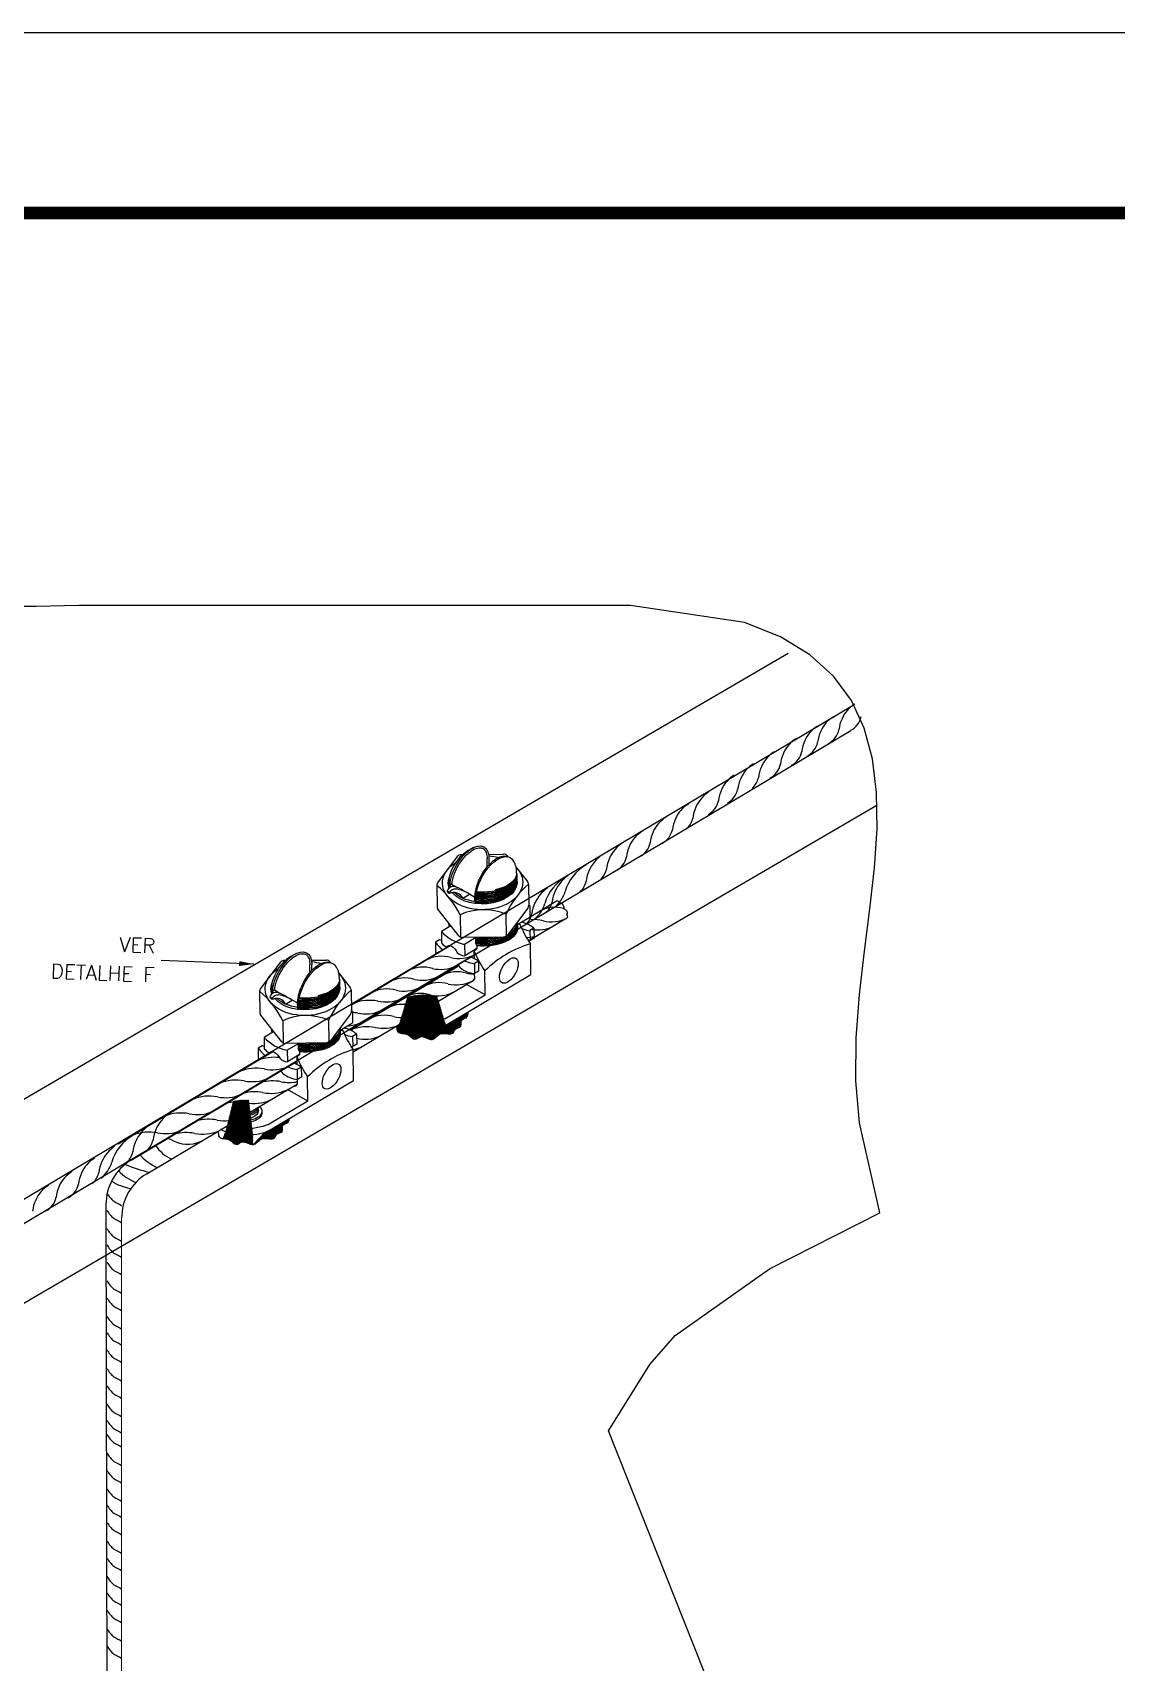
# Paper-space layout 'Layout4' of a CAD drawing. Header units: millimetres. Extents: x 16 to 267, y 19 to 196.
# Drawn here: x 55.21 to 80.32, y 157.96 to 195.73 of the extents above; entities that cross this region are included whole.
import ezdxf
from ezdxf.enums import TextEntityAlignment as Align

# ---------------------------------------------------------------- set-up
doc = ezdxf.new("R2010")
doc.units = ezdxf.units.MM
doc.layers.get('0').update_dxf_attribs({"lineweight": 25})
for name, color, linetype in [('C01', 1, 'Continuous'), ('C02', 42, 'Continuous'), ('C025', 42, 'Continuous'), ('C03', 7, 'Continuous')]:
    doc.layers.add(name, color=color, linetype=linetype)
doc.styles.add('80CL', font='romans.shx', dxfattribs={"height": 2})
pattern_1 = [(129.8500213, (-1137.519344, 729.781808), (0.00830904928, 0.0069351375), [])]
pattern_2 = [(129.8500213, (-1133.574027, 727.04175), (0.00830904928, 0.0069351375), [])]

psp = doc.layouts.new('Layout4')

# ---------------------------------------------------------------- hatches: boundary and pattern name
at = {"layer": 'C01'}
h = psp.add_hatch(dxfattribs=at)
h.set_pattern_fill('ANSI31', color=256, scale=0.086584, angle=174.85, style=0)
h.set_pattern_definition(pattern_1)
edge = h.paths.add_edge_path()
edge.add_line((63.667, 172.721), (63.647, 172.709))
edge.add_line((63.647, 172.709), (63.647, 172.708))
edge.add_spline(control_points=[(63.647, 172.708), (63.646, 172.654), (63.646, 172.557), (63.72, 172.541), (63.759, 172.536)], knot_values=[0, 0, 0, 0, 0.800748, 1.441693, 1.441693, 1.441693, 1.441693], degree=3, periodic=0)
edge.add_line((63.759, 172.536), (63.824, 172.693))
edge.add_ellipse((64.269, 173.027), major_axis=(0.784, 0.01), ratio=0.509483, start_angle=124.9405, end_angle=136.2339)
edge.add_line((63.707, 172.743), (63.705, 172.744))
edge.add_line((63.705, 172.744), (63.667, 172.721))
h = psp.add_hatch(dxfattribs=at)
h.set_pattern_fill('ANSI31', color=256, scale=0.086584, angle=174.85, style=0)
h.set_pattern_definition(pattern_1)
edge = h.paths.add_edge_path()
edge.add_line((63.824, 172.694), (63.757, 172.536))
edge.add_spline(control_points=[(63.757, 172.536), (63.804, 172.53), (63.897, 172.526), (63.963, 172.463), (63.989, 172.441)], knot_values=[1.43073, 1.43073, 1.43073, 1.43073, 2.219528, 2.756984, 2.756984, 2.756984, 2.756984], degree=3, periodic=0)
edge.add_line((63.989, 172.441), (64.023, 172.645))
edge.add_ellipse((64.269, 173.027), major_axis=(0.784, 0.01), ratio=0.509483, start_angle=108.7095, end_angle=125.0088)
h = psp.add_hatch(dxfattribs=at)
h.set_pattern_fill('ANSI31', color=256, scale=0.086584, angle=174.85, style=0)
h.set_pattern_definition(pattern_1)
edge = h.paths.add_edge_path()
edge.add_line((64.023, 172.645), (63.989, 172.441))
edge.add_spline(control_points=[(63.989, 172.441), (64.018, 172.416), (64.078, 172.371), (64.229, 172.522), (64.373, 172.393), (64.45, 172.392)], knot_values=[2.756984, 2.756984, 2.756984, 2.756984, 3.368252, 4.120728, 5.634216, 5.634216, 5.634216, 5.634216], degree=3, periodic=0)
edge.add_line((64.45, 172.392), (64.445, 172.639))
edge.add_ellipse((64.269, 173.027), major_axis=(0.784, 0.01), ratio=0.509483, start_angle=77.4656, end_angle=108.7095)
h = psp.add_hatch(dxfattribs=at)
h.set_pattern_fill('ANSI31', color=256, scale=0.086584, angle=174.85, style=0)
h.set_pattern_definition(pattern_1)
edge = h.paths.add_edge_path()
edge.add_ellipse((64.269, 173.027), major_axis=(0.784, 0.01), ratio=0.509483, start_angle=49.9297, end_angle=77.4656)
edge.add_line((64.445, 172.639), (64.45, 172.392))
edge.add_spline(control_points=[(64.45, 172.392), (64.456, 172.392), (64.529, 172.399), (64.646, 172.618), (64.944, 172.465), (64.995, 172.666), (65.173, 172.666), (65.102, 172.864), (65.284, 172.883), (65.296, 172.983), (65.303, 173.039)], knot_values=[5.634216, 5.634216, 5.634216, 5.634216, 5.752118, 7.09934, 8.818976, 9.33721, 10.144992, 10.964097, 11.648698, 12.516217, 12.516217, 12.516217, 12.516217], degree=3, periodic=0)
edge.add_line((65.303, 173.039), (64.778, 172.727))
h = psp.add_hatch(dxfattribs=at)
h.set_pattern_fill('ANSI31', color=256, scale=0.086584, angle=174.85, style=0)
h.set_pattern_definition(pattern_2)
edge = h.paths.add_edge_path()
edge.add_line((59.684, 170.257), (59.617, 170.099))
edge.add_spline(control_points=[(59.617, 170.099), (59.664, 170.093), (59.757, 170.089), (59.824, 170.027), (59.849, 170.005)], knot_values=[1.43073, 1.43073, 1.43073, 1.43073, 2.219528, 2.756984, 2.756984, 2.756984, 2.756984], degree=3, periodic=0)
edge.add_line((59.849, 170.005), (59.883, 170.208))
edge.add_ellipse((60.13, 170.59), major_axis=(0.784, 0.01), ratio=0.509483, start_angle=108.7095, end_angle=125.0088)
h = psp.add_hatch(dxfattribs=at)
h.set_pattern_fill('ANSI31', color=256, scale=0.086584, angle=174.85, style=0)
h.set_pattern_definition(pattern_2)
edge = h.paths.add_edge_path()
edge.add_line((59.883, 170.208), (59.849, 170.005))
edge.add_spline(control_points=[(59.849, 170.005), (59.878, 169.98), (59.938, 169.934), (60.089, 170.086), (60.233, 169.956), (60.31, 169.956)], knot_values=[2.756984, 2.756984, 2.756984, 2.756984, 3.368252, 4.120728, 5.634216, 5.634216, 5.634216, 5.634216], degree=3, periodic=0)
edge.add_line((60.31, 169.956), (60.305, 170.202))
edge.add_ellipse((60.13, 170.59), major_axis=(0.784, 0.01), ratio=0.509483, start_angle=77.4656, end_angle=108.7095)

# ---------------------------------------------------------------- linework, layer by layer
for p, q in [((16.019, 195.728), (266.956, 195.728)), ((64.839, 174.543), (64.839, 174.543)), ((64.839, 174.543), (64.839, 174.543)), ((60.731, 172.089), (60.731, 172.089)), ((60.731, 172.089), (60.731, 172.089))]:
    psp.add_line(p, q)
at = {"const_width": 0.299}
psp.add_lwpolyline([(30.955, 23.656), (30.955, 191.546), (262.774, 191.546), (262.774, 23.656)], close=True, dxfattribs=at)
at = {"layer": 'C01'}
for p, q in [((63.647, 172.708), (63.647, 172.709)), ((60.56, 170.098), (60.811, 170.356)), ((60.576, 170.099), (60.846, 170.377)), ((60.591, 170.099), (60.882, 170.399)), ((60.606, 170.099), (60.918, 170.42)), ((60.62, 170.098), (60.953, 170.441)), ((60.634, 170.097), (60.989, 170.462)), ((60.648, 170.096), (61.025, 170.483)), ((60.662, 170.094), (61.06, 170.505)), ((60.676, 170.093), (61.096, 170.526)), ((60.689, 170.092), (61.132, 170.547)), ((60.703, 170.09), (61.004, 170.4)), ((60.718, 170.09), (60.997, 170.377)), ((60.733, 170.09), (60.996, 170.361)), ((60.749, 170.09), (60.996, 170.345)), ((61.026, 170.423), (61.157, 170.558)), ((61.055, 170.437), (61.153, 170.538)), ((61.079, 170.447), (61.147, 170.516)), ((61.11, 170.463), (61.13, 170.483)), ((60.317, 169.956), (60.596, 170.244)), ((60.335, 169.96), (60.619, 170.252)), ((60.361, 169.971), (60.643, 170.261)), ((60.442, 170.039), (60.669, 170.272)), ((60.496, 170.079), (60.704, 170.293)), ((60.522, 170.09), (60.739, 170.314)), ((60.542, 170.095), (60.775, 170.335)), ((60.766, 170.093), (60.847, 170.176)), ((60.789, 170.1), (60.829, 170.142)), ((60.878, 170.208), (60.996, 170.33)), ((60.906, 170.221), (60.996, 170.314)), ((60.929, 170.23), (60.996, 170.298)), ((60.953, 170.239), (60.993, 170.28))]:
    psp.add_line(p, q, dxfattribs=at)
for points in [[(56.274, 182.448), (55.289, 182.431), (53.735, 182.43)], [(71.417, 156.107), (68.552, 163.325), (69.506, 164.859), (70.098, 165.534), (72.281, 167.077), (74.84, 168.373), (74.368, 170.466), (74.282, 171.436), (74.29, 172.432), (74.366, 173.438), (74.48, 174.441), (74.605, 175.424), (74.711, 176.375), (74.772, 177.278), (74.762, 178.12), (74.667, 178.898), (74.475, 179.609), (74.177, 180.249), (73.762, 180.817), (73.218, 181.31), (72.534, 181.725), (71.7, 182.059), (69.056, 182.448), (56.274, 182.448)]]:
    psp.add_lwpolyline(points, dxfattribs=at)
for centre, radius, start, end in [((74.612, 179.555), 0.706, 120.0095, 157.279), ((74.118, 179.263), 0.706, 120.0095, 157.279), ((74.634, 179.502), 0.748, 154.2039, 174.6387), ((73.932, 179.983), 0.485, 298.8635, 347.3606), ((73.752, 179.048), 0.706, 120.3899, 157.279), ((74.14, 179.211), 0.748, 154.2039, 174.6387), ((73.416, 179.678), 0.485, 298.8635, 347.3606), ((72.84, 178.382), 0.818, 123.5892, 155.9961), ((73.256, 178.757), 0.706, 120.0095, 157.279), ((72.557, 179.172), 0.485, 298.8635, 347.3606), ((73.774, 178.996), 0.748, 154.2039, 174.6387), ((72.922, 179.386), 0.485, 298.8635, 347.3606), ((72.265, 178.171), 0.706, 120.0095, 157.279), ((72.766, 178.39), 0.748, 154.2039, 174.6387), ((72.061, 178.88), 0.485, 298.8635, 347.3606), ((73.278, 178.704), 0.748, 154.2039, 174.6387), ((71.821, 177.91), 0.706, 120.3899, 157.279), ((72.287, 178.119), 0.748, 154.2039, 174.6387), ((71.548, 178.566), 0.485, 312.368, 347.3606), ((71.32, 177.444), 0.818, 123.5892, 155.9961), ((70.626, 178.033), 0.485, 298.8635, 347.3606), ((71.843, 177.857), 0.748, 154.2039, 174.6387), ((71.069, 178.295), 0.485, 298.8635, 347.3606), ((70.237, 176.933), 0.706, 120.0095, 157.279), ((70.753, 177.237), 0.706, 120.0095, 157.279), ((70.029, 177.628), 0.485, 312.368, 347.3606), ((71.246, 177.452), 0.748, 154.2039, 174.6387), ((69.69, 176.609), 0.707, 120.0095, 157.279), ((70.259, 176.88), 0.748, 154.2039, 174.6387), ((69.557, 177.36), 0.485, 298.8635, 347.3606), ((70.775, 177.185), 0.748, 154.2039, 174.6387), ((69.321, 176.262), 0.819, 123.5892, 155.9961), ((69.712, 176.556), 0.748, 154.2039, 174.6387), ((69.041, 177.056), 0.485, 298.8635, 347.3606), ((68.53, 175.542), 1.025, 118.927, 163.9453), ((68.852, 175.984), 0.819, 123.5892, 155.9961), ((69.247, 176.269), 0.748, 154.2039, 174.6387), ((68.494, 176.732), 0.485, 298.8635, 347.3606), ((68.061, 175.265), 1.025, 118.927, 163.9453), ((68.063, 175.506), 0.818, 123.5892, 155.9961), ((68.053, 175.641), 0.707, 120.0095, 120.3153), ((67.559, 176.168), 0.485, 312.368, 347.3606), ((68.778, 175.992), 0.748, 154.2039, 174.6387), ((68.028, 176.445), 0.485, 312.368, 347.3606), ((67.594, 175.229), 0.818, 123.5892, 155.9961), ((67.989, 175.514), 0.748, 154.2039, 174.6387), ((66.82, 176.041), 0.756, 309.3582, 343.4186), ((66.302, 175.412), 0.485, 312.368, 347.3606), ((67.52, 175.236), 0.748, 154.2039, 174.6387), ((66.352, 175.764), 0.756, 309.3582, 343.4186), ((67.303, 174.722), 0.735, 73.9561, 118.4153), ((66.771, 175.69), 0.485, 312.368, 347.3606), ((66.824, 174.429), 0.744, 73.0857, 95.8516), ((66.905, 175.777), 0.844, 261.0015, 294.9983), ((67.22, 175.965), 0.844, 257.6725, 294.9983), ((66.16, 174.288), 0.749, 154.502, 155.2505), ((66.659, 175.604), 0.844, 271.1806, 286.8854), ((64.682, 173.579), 0.744, 73.0857, 118.5965), ((65.078, 175.115), 0.844, 257.6725, 294.9983), ((63.836, 173.075), 0.744, 73.0857, 118.5965), ((64.259, 173.327), 0.744, 73.0857, 118.5965), ((64.233, 174.611), 0.844, 257.6725, 294.9983), ((64.655, 174.863), 0.844, 257.6725, 294.9983), ((65.044, 173.22), 0.744, 73.0857, 118.5965), ((65.44, 174.756), 0.844, 257.6725, 270.5057), ((63.413, 172.823), 0.744, 73.0857, 118.5965), ((63.81, 174.359), 0.844, 257.6725, 294.9983), ((64.198, 172.716), 0.744, 73.0857, 118.5965), ((64.621, 172.968), 0.744, 73.0857, 118.5965), ((64.595, 174.252), 0.844, 257.6725, 294.9983), ((65.018, 174.504), 0.844, 257.6725, 294.9983), ((62.55, 172.054), 0.969, 78.5783, 86.034), ((63.015, 172.332), 0.969, 78.5783, 113.1038), ((62.923, 173.857), 0.871, 257.9731, 292.8834), ((63.389, 174.134), 0.871, 257.9731, 292.8834), ((63.776, 172.464), 0.744, 73.0857, 118.5965), ((64.172, 174), 0.844, 257.6725, 294.9983), ((62.457, 173.579), 0.871, 273.174, 292.8834), ((62.954, 171.721), 0.969, 78.5783, 113.1038), ((63.353, 172.212), 0.744, 73.0857, 118.5965), ((63.328, 173.524), 0.871, 257.9731, 292.8834), ((63.749, 173.748), 0.844, 257.6725, 294.9983), ((61.602, 173.131), 0.935, 258.6019, 292.6012), ((62.905, 173.271), 0.871, 257.4123, 292.8834), ((60.803, 171.012), 0.969, 82.5118, 113.1876), ((62.052, 171.834), 0.749, 154.502, 155.2505), ((62.483, 173.019), 0.871, 279.9323, 292.8834), ((60.38, 170.76), 0.969, 78.5783, 113.1038), ((60.296, 172.351), 0.935, 258.6019, 292.6012), ((60.757, 172.627), 0.935, 258.6019, 292.6012), ((61.197, 170.717), 0.969, 104.2777, 106.2844), ((59.674, 171.98), 0.935, 258.6019, 292.6012), ((59.919, 170.484), 0.969, 78.5783, 113.1038), ((60.351, 170.213), 0.969, 78.5783, 106.2844), ((60.774, 170.465), 0.969, 78.5783, 106.2844), ((60.728, 172.08), 0.935, 258.6019, 292.6012), ((61.151, 172.332), 0.935, 258.6019, 281.7133), ((59.019, 171.588), 0.935, 258.6019, 292.6012), ((59.297, 170.113), 0.969, 78.5783, 113.1038), ((59.965, 169.98), 0.969, 78.5783, 106.6845), ((60.342, 171.847), 0.935, 258.6019, 292.6012), ((58.348, 169.711), 0.819, 123.5892, 155.9961), ((58.817, 169.988), 0.819, 123.5892, 155.9961), ((58.642, 169.721), 0.969, 78.5783, 113.1038), ((59.29, 169.577), 0.969, 78.5783, 106.6845), ((59.667, 171.444), 0.935, 258.6019, 292.6012), ((58.027, 169.269), 1.025, 118.927, 163.9453), ((57.549, 169.367), 0.707, 120.0095, 120.3153), ((57.904, 169.28), 0.969, 78.5783, 113.1038), ((58.274, 169.719), 0.748, 154.2039, 174.6387), ((57.524, 170.172), 0.485, 312.368, 347.3606), ((58.743, 169.996), 0.748, 154.2039, 174.6387), ((58.281, 171.147), 0.935, 258.6019, 292.6012), ((58.079, 169.443), 0.711, 61.1713, 68.4917), ((58.799, 170.712), 0.748, 239.7579, 293.5706), ((58.771, 169.268), 0.969, 78.5783, 106.4465), ((59.147, 171.135), 0.935, 258.6019, 292.6012), ((56.991, 169.026), 0.706, 120.0095, 157.279), ((57.559, 169.233), 0.818, 123.5892, 155.9961), ((57.055, 169.895), 0.485, 312.368, 347.3606), ((58.653, 170.609), 1.309, 222.885, 244.69), ((58.746, 170.357), 0.802, 211.4671, 246.2311), ((56.475, 168.722), 0.706, 120.0095, 157.279), ((57.013, 168.973), 0.748, 154.2039, 174.6387), ((56.267, 169.416), 0.485, 312.368, 347.3606), ((57.485, 169.24), 0.748, 154.2039, 174.6387), ((56.317, 169.768), 0.756, 309.3582, 343.4186), ((58.038, 170.162), 1.169, 223.9868, 247.9132), ((58.932, 173.365), 4.177, 247.7548, 255.8209), ((55.929, 168.398), 0.707, 120.0095, 157.279), ((56.497, 168.669), 0.748, 154.2039, 174.6387), ((55.796, 169.149), 0.485, 298.8635, 347.3606), ((55.951, 168.345), 0.748, 154.2039, 174.6387), ((55.28, 168.845), 0.485, 298.8635, 347.3606)]:
    psp.add_arc(centre, radius, start, end, dxfattribs=at)
at = {"layer": 'C01', "extrusion": (0, 0, -1)}
for centre, start_param, end_param in [((65.631, 176.107), 2.844033, 3.061758), ((65.627, 176.088), 2.82911, 3.006963), ((65.631, 176.132), 2.82911, 3.033291), ((65.63, 176.158), 2.821407, 3.005872), ((65.63, 176.183), 2.810761, 2.978933), ((65.63, 176.209), 2.793246, 2.954838), ((65.631, 176.081), 6.213743, 8.08479), ((65.632, 176.03), 6.213743, 8.085385), ((65.631, 176.132), 6.213743, 8.082697), ((65.63, 176.183), 6.213743, 8.073992), ((65.63, 176.158), 6.213743, 8.059008), ((65.631, 176.107), 6.213743, 8.059873), ((65.632, 176.056), 6.213743, 8.060207), ((65.632, 176.005), 6.213743, 8.059381), ((65.63, 176.209), 6.202235, 8.033197), ((65.629, 176.234), 0, 1.198297), ((65.627, 176.063), 2.829496, 3.01018), ((65.632, 176.03), 2.874607, 3.064029), ((65.632, 176.005), 2.922988, 2.981561), ((65.633, 175.979), 0.509617, 1.801693), ((65.633, 175.954), 0.933017, 1.776481), ((65.644, 175.088), 2.9666, 3.13369), ((65.644, 175.114), 2.916017, 3.072351), ((65.643, 175.139), 2.863257, 3.017639), ((65.644, 175.063), 6.219825, 8.085504), ((65.645, 175.012), 6.213743, 8.078571), ((65.645, 175.037), 6.198378, 8.059471), ((65.645, 174.986), 6.213743, 8.059589), ((65.646, 174.961), 6.213743, 8.049984), ((65.646, 174.961), 6.213743, 8.049984), ((65.644, 175.088), 6.251289, 7.06151), ((65.644, 175.114), 0.031775, 0.717535), ((65.644, 175.114), 1.057649, 1.801228), ((65.644, 175.088), 0.937211, 1.7767), ((65.643, 175.139), 1.200274, 1.775937), ((61.523, 173.729), 6.213743, 8.073992), ((61.522, 173.755), 6.202235, 8.033197), ((61.522, 173.78), 0, 1.198297), ((61.523, 173.653), 2.844033, 3.061758), ((61.519, 173.634), 2.82911, 3.006963), ((61.519, 173.609), 2.829496, 3.01018), ((61.524, 173.576), 2.874607, 3.064029), ((61.523, 173.678), 2.82911, 3.033291), ((61.523, 173.704), 2.821407, 3.005872), ((61.523, 173.729), 2.810761, 2.978933), ((61.525, 173.551), 2.922988, 2.981561), ((61.522, 173.755), 2.793246, 2.954838), ((61.524, 173.627), 6.213743, 8.08479), ((61.523, 173.678), 6.213743, 8.082697), ((61.524, 173.576), 6.213743, 8.085385), ((61.523, 173.704), 6.213743, 8.059008), ((61.523, 173.653), 6.213743, 8.059873), ((61.524, 173.602), 6.213743, 8.060207), ((61.525, 173.551), 6.213743, 8.059381), ((61.525, 173.525), 0.509617, 1.801693), ((61.525, 173.5), 0.933017, 1.776481), ((61.536, 172.634), 2.9666, 3.13369), ((61.536, 172.659), 2.916017, 3.072351), ((61.536, 172.685), 2.863257, 3.017639), ((61.537, 172.609), 6.219825, 8.085504), ((61.537, 172.583), 6.198378, 8.059471), ((61.536, 172.634), 6.251289, 7.06151), ((61.536, 172.659), 0.031775, 0.717535), ((61.536, 172.659), 1.057649, 1.801228), ((61.537, 172.558), 6.213743, 8.078571), ((61.536, 172.634), 0.937211, 1.7767), ((61.536, 172.685), 1.200274, 1.775937), ((61.538, 172.532), 6.213743, 8.059589), ((61.538, 172.507), 6.213743, 8.049984), ((61.538, 172.507), 6.213743, 8.049984)]:
    psp.add_ellipse(centre, major_axis=(0.793, 0.01), ratio=0.509483, start_param=start_param, end_param=end_param, dxfattribs=at)
at = {"layer": 'C01'}
psp.add_spline([(63.647, 172.708), (63.669, 172.571), (63.905, 172.504), (64.074, 172.399), (64.192, 172.455), (64.467, 172.394), (64.66, 172.526), (64.956, 172.558), (65.003, 172.634), (65.126, 172.7), (65.146, 172.841), (65.249, 172.899), (65.303, 173.039)], degree=3, dxfattribs=at)
for points, knots in [([(59.507, 170.272), (59.507, 170.218), (59.506, 170.069), (59.774, 170.13), (59.91, 169.906), (60.095, 170.092), (60.334, 169.858), (60.506, 170.181), (60.804, 170.029), (60.855, 170.23), (61.033, 170.229), (60.962, 170.427), (61.128, 170.445), (61.151, 170.521), (61.158, 170.563)], [0, 0, 0, 0, 0.385176, 1.067638, 1.620198, 1.982154, 2.766886, 3.414927, 4.242107, 4.491388, 4.879948, 5.273954, 5.603261, 5.920499, 5.920499, 5.920499, 5.920499]), ([(57.041, 169.12), (57.057, 169.104), (57.113, 169.055), (57.185, 169.025), (57.48, 168.934)], [0.04022643, 0.04022643, 0.04022643, 0.04022643, 0.05536196, 0.09078087, 0.09078087, 0.09078087, 0.09078087]), ([(56.928, 168.832), (56.976, 168.762), (57.064, 168.636), (57.211, 168.582), (57.267, 168.546)], [0, 0, 0, 0, 0.05536196, 0.0999282, 0.0999282, 0.0999282, 0.0999282]), ([(56.928, 168.434), (56.976, 168.364), (57.064, 168.237), (57.211, 168.184), (57.267, 168.148)], [0, 0, 0, 0, 0.05536196, 0.0999282, 0.0999282, 0.0999282, 0.0999282]), ([(56.928, 168.007), (56.976, 167.937), (57.064, 167.811), (57.211, 167.757), (57.267, 167.721)], [0, 0, 0, 0, 0.05536196, 0.0999282, 0.0999282, 0.0999282, 0.0999282]), ([(56.928, 167.631), (56.976, 167.561), (57.064, 167.435), (57.211, 167.381), (57.267, 167.346)], [0, 0, 0, 0, 0.05536196, 0.0999282, 0.0999282, 0.0999282, 0.0999282]), ([(56.928, 167.23), (56.976, 167.16), (57.064, 167.034), (57.211, 166.98), (57.267, 166.945)], [0, 0, 0, 0, 0.05536196, 0.0999282, 0.0999282, 0.0999282, 0.0999282]), ([(56.928, 166.798), (56.976, 166.728), (57.064, 166.602), (57.211, 166.548), (57.267, 166.513)], [0, 0, 0, 0, 0.05536196, 0.0999282, 0.0999282, 0.0999282, 0.0999282]), ([(56.928, 166.4), (56.976, 166.33), (57.064, 166.204), (57.211, 166.15), (57.267, 166.114)], [0, 0, 0, 0, 0.05536196, 0.0999282, 0.0999282, 0.0999282, 0.0999282]), ([(56.928, 165.973), (56.976, 165.903), (57.064, 165.777), (57.211, 165.723), (57.267, 165.688)], [0, 0, 0, 0, 0.05536196, 0.0999282, 0.0999282, 0.0999282, 0.0999282]), ([(56.928, 165.598), (56.976, 165.528), (57.064, 165.401), (57.211, 165.348), (57.267, 165.312)], [0, 0, 0, 0, 0.05536196, 0.0999282, 0.0999282, 0.0999282, 0.0999282]), ([(56.928, 165.197), (56.976, 165.127), (57.064, 165), (57.211, 164.947), (57.267, 164.911)], [0, 0, 0, 0, 0.05536196, 0.0999282, 0.0999282, 0.0999282, 0.0999282]), ([(56.928, 164.764), (56.976, 164.695), (57.064, 164.568), (57.211, 164.515), (57.267, 164.479)], [0, 0, 0, 0, 0.05536196, 0.0999282, 0.0999282, 0.0999282, 0.0999282]), ([(56.928, 164.366), (56.976, 164.296), (57.064, 164.17), (57.211, 164.116), (57.267, 164.08)], [0, 0, 0, 0, 0.05536196, 0.0999282, 0.0999282, 0.0999282, 0.0999282]), ([(56.928, 163.939), (56.976, 163.87), (57.064, 163.743), (57.211, 163.69), (57.267, 163.654)], [0, 0, 0, 0, 0.05536196, 0.0999282, 0.0999282, 0.0999282, 0.0999282]), ([(56.928, 163.564), (56.976, 163.494), (57.064, 163.368), (57.211, 163.314), (57.267, 163.278)], [0, 0, 0, 0, 0.05536196, 0.0999282, 0.0999282, 0.0999282, 0.0999282]), ([(56.928, 163.237), (56.976, 163.167), (57.064, 163.041), (57.211, 162.987), (57.267, 162.951)], [0, 0, 0, 0, 0.05536196, 0.0999282, 0.0999282, 0.0999282, 0.0999282]), ([(56.928, 162.805), (56.976, 162.735), (57.064, 162.609), (57.211, 162.555), (57.267, 162.519)], [0, 0, 0, 0, 0.05536196, 0.0999282, 0.0999282, 0.0999282, 0.0999282]), ([(56.928, 162.406), (56.976, 162.337), (57.064, 162.21), (57.211, 162.157), (57.267, 162.121)], [0, 0, 0, 0, 0.05536196, 0.0999282, 0.0999282, 0.0999282, 0.0999282]), ([(56.928, 161.98), (56.976, 161.91), (57.064, 161.784), (57.211, 161.73), (57.267, 161.694)], [0, 0, 0, 0, 0.05536196, 0.0999282, 0.0999282, 0.0999282, 0.0999282]), ([(56.928, 161.604), (56.976, 161.534), (57.064, 161.408), (57.211, 161.354), (57.267, 161.319)], [0, 0, 0, 0, 0.05536196, 0.0999282, 0.0999282, 0.0999282, 0.0999282]), ([(56.928, 161.203), (56.976, 161.133), (57.064, 161.007), (57.211, 160.953), (57.267, 160.918)], [0, 0, 0, 0, 0.05536196, 0.0999282, 0.0999282, 0.0999282, 0.0999282]), ([(56.928, 160.771), (56.976, 160.701), (57.064, 160.575), (57.211, 160.521), (57.267, 160.486)], [0, 0, 0, 0, 0.05536196, 0.0999282, 0.0999282, 0.0999282, 0.0999282]), ([(56.928, 160.373), (56.976, 160.303), (57.064, 160.177), (57.211, 160.123), (57.267, 160.087)], [0, 0, 0, 0, 0.05536196, 0.0999282, 0.0999282, 0.0999282, 0.0999282]), ([(56.928, 159.946), (56.976, 159.876), (57.064, 159.75), (57.211, 159.696), (57.267, 159.661)], [0, 0, 0, 0, 0.05536196, 0.0999282, 0.0999282, 0.0999282, 0.0999282]), ([(56.928, 159.57), (56.976, 159.501), (57.064, 159.374), (57.211, 159.321), (57.267, 159.285)], [0, 0, 0, 0, 0.05536196, 0.0999282, 0.0999282, 0.0999282, 0.0999282]), ([(56.928, 159.169), (56.976, 159.1), (57.064, 158.973), (57.211, 158.92), (57.267, 158.884)], [0, 0, 0, 0, 0.05536196, 0.0999282, 0.0999282, 0.0999282, 0.0999282]), ([(56.928, 158.737), (56.976, 158.667), (57.064, 158.541), (57.211, 158.488), (57.267, 158.452)], [0, 0, 0, 0, 0.05536196, 0.0999282, 0.0999282, 0.0999282, 0.0999282]), ([(56.928, 158.339), (56.976, 158.269), (57.064, 158.143), (57.211, 158.089), (57.267, 158.053)], [0, 0, 0, 0, 0.05536196, 0.0999282, 0.0999282, 0.0999282, 0.0999282])]:
    psp.add_open_spline(points, degree=3, knots=knots, dxfattribs=at)
at = {"layer": 'C02'}
for p, q in [((51.81, 166.792), (74.205, 180.132)), ((51.816, 166.23), (74.166, 179.558)), ((65.739, 176.39), (65.737, 176.584)), ((65.783, 176.438), (65.781, 176.585)), ((64.841, 176.065), (64.843, 175.96)), ((64.875, 175.919), (64.874, 175.971)), ((65.474, 175.709), (65.455, 175.686)), ((65.455, 175.686), (65.475, 175.658)), ((65.475, 175.658), (65.455, 175.635)), ((65.457, 175.547), (65.455, 175.644)), ((65.455, 175.635), (65.476, 175.608)), ((65.474, 175.76), (65.456, 175.737)), ((65.456, 175.737), (65.474, 175.709)), ((65.462, 175.787), (65.474, 175.76)), ((65.476, 175.608), (65.456, 175.584)), ((65.456, 175.584), (65.476, 175.557)), ((65.476, 175.557), (65.466, 175.545)), ((66.747, 175.245), (67.346, 175.604)), ((67.584, 175.205), (66.691, 174.669)), ((62.592, 173.198), (64.881, 174.568)), ((65.467, 174.76), (65.468, 174.628)), ((65.488, 174.691), (65.467, 174.667)), ((65.467, 174.667), (65.488, 174.64)), ((65.487, 174.742), (65.468, 174.718)), ((65.468, 174.718), (65.488, 174.691)), ((65.468, 174.628), (65.496, 174.563)), ((65.488, 174.64), (65.473, 174.616)), ((65.473, 174.616), (65.489, 174.589)), ((65.474, 174.76), (65.488, 174.742)), ((65.489, 174.589), (65.487, 174.585)), ((65.496, 174.563), (65.497, 174.494)), ((66.751, 173.9), (66.742, 174.612)), ((60.33, 174.141), (58.185, 174.222)), ((61.632, 173.936), (61.629, 174.13)), ((61.675, 173.984), (61.673, 174.13)), ((65.441, 174.359), (62.547, 172.622)), ((65.443, 174.264), (65.44, 174.439)), ((62.571, 172.611), (65.073, 174.103)), ((62.635, 172.105), (65.438, 173.779)), ((64.778, 172.727), (66.751, 173.9)), ((65.449, 173.804), (65.448, 173.921)), ((65.693, 173.427), (65.686, 173.984)), ((60.734, 173.61), (60.735, 173.506)), ((60.767, 173.465), (60.767, 173.517)), ((64.756, 172.871), (65.693, 173.427)), ((65.693, 173.427), (65.258, 173.671)), ((61.367, 173.255), (61.347, 173.232)), ((61.347, 173.232), (61.367, 173.204)), ((61.366, 173.306), (61.348, 173.282)), ((61.348, 173.282), (61.367, 173.255)), ((61.367, 173.204), (61.348, 173.181)), ((61.349, 173.092), (61.348, 173.19)), ((61.348, 173.181), (61.368, 173.153)), ((61.368, 173.153), (61.349, 173.13)), ((61.349, 173.13), (61.369, 173.102)), ((61.355, 173.333), (61.366, 173.306)), ((61.369, 173.102), (61.359, 173.091)), ((64.54, 173.242), (64.539, 173.191)), ((63.707, 172.743), (63.705, 172.744)), ((61.359, 172.306), (61.361, 172.174)), ((61.38, 172.288), (61.36, 172.264)), ((61.36, 172.264), (61.38, 172.237)), ((61.38, 172.237), (61.36, 172.213)), ((61.367, 172.306), (61.38, 172.287)), ((57.192, 169.978), (60.774, 172.114)), ((57.49, 169.597), (61.334, 171.893)), ((61.335, 171.81), (61.333, 171.985)), ((61.36, 172.213), (61.38, 172.186)), ((61.361, 172.174), (61.389, 172.109)), ((61.38, 172.186), (61.366, 172.162)), ((61.366, 172.162), (61.381, 172.135)), ((61.381, 172.135), (61.379, 172.131)), ((61.389, 172.109), (61.39, 172.04)), ((62.644, 171.446), (62.635, 172.158)), ((61.585, 170.973), (61.578, 171.53)), ((57.852, 169.282), (61.341, 171.366)), ((60.67, 170.273), (62.644, 171.446)), ((61.585, 170.968), (61.113, 171.233)), ((61.341, 171.369), (61.34, 171.467)), ((60.431, 170.789), (60.432, 170.735)), ((60.649, 170.417), (61.585, 170.973)), ((56.905, 168.565), (56.929, 154.299))]:
    psp.add_line(p, q, dxfattribs=at)
at = {"layer": 'C02', "lineweight": 0}
psp.add_line((57.267, 154.319), (57.267, 168.252), dxfattribs=at)
at = {"layer": 'C02'}
for centre, radius, start, end in [((65.845, 175.921), 1.014, 115.6678, 171.8613), ((66.145, 176.242), 0.393, 81.2847, 123.4103), ((65.998, 176.291), 0.423, 354.5969, 33.5631), ((67.167, 172.81), 2.355, 106.5291, 108.0889), ((68.503, 175.855), 2.155, 201.4441, 215.2221), ((67.458, 172.206), 2.51, 106.5536, 134.9053), ((61.738, 173.467), 1.014, 115.6678, 171.8613), ((62.038, 173.787), 0.393, 81.2847, 123.4103), ((67.212, 172.661), 2.51, 133.0925, 134.9053), ((67.446, 175.227), 2.155, 201.4441, 215.2221), ((61.891, 173.837), 0.423, 354.5969, 33.5631), ((65.371, 173.823), 0.0805, 274.7201, 346.7494), ((63.059, 170.356), 2.355, 106.5291, 108.0889), ((64.395, 173.401), 2.155, 201.4441, 215.2221), ((63.105, 170.207), 2.51, 133.0925, 134.9053), ((63.339, 172.773), 2.155, 201.4441, 215.2221), ((63.35, 169.752), 2.51, 106.5536, 134.9053), ((61.263, 171.388), 0.0805, 254.6651, 346.7494), ((58.105, 168.567), 1.2, 120.85, 180.0963), ((58.467, 168.252), 1.2, 120.85, 180)]:
    psp.add_arc(centre, radius, start, end, dxfattribs=at)
at = {"layer": 'C02', "extrusion": (0, 0, -1)}
for centre, major_axis, ratio, start_param, end_param in [((65.327, 176.259), (0.337, 0.596), 0.509483, 3.942773, 7.036742), ((65.936, 176.014), (0.352, 0.622), 0.529306, 3.818947, 5.448871), ((65.936, 176.012), (0.337, 0.596), 0.509483, 4.100464, 6.597026), ((67.385, 175.537), (-0.0397, 0.0665), 0.509483, 0, 1.591835), ((67.461, 175.491), (-0.0397, 0.0665), 0.509483, 0, 3.139239), ((67.539, 175.359), (-0.0397, 0.0665), 0.509483, 0, 3.141593), ((67.544, 175.272), (-0.0405, 0.0677), 0.509483, 1.563328, 3.141593), ((61.219, 173.805), (0.337, 0.596), 0.509483, 3.942773, 7.036742), ((61.829, 173.558), (0.337, 0.596), 0.509483, 4.100464, 6.597026), ((66.241, 173.992), (0.161, 0.285), 0.509483, 0.328787, 6.597026), ((61.828, 173.56), (0.352, 0.622), 0.529306, 3.818947, 5.448871), ((64.193, 173.178), (-0.346, -0.005), 0.509483, 3.098176, 4.874825), ((64.192, 173.24), (-0.346, -0.005), 0.509483, 3.163261, 4.569951), ((64.192, 173.267), (-0.327, -0.005), 0.510603, 3.446867, 4.296855), ((64.269, 173.027), (0.784, 0.01), 0.509483, 0.867995, 2.37773), ((64.268, 173.179), (0.784, 0.01), 0.509483, 0.904807, 2.123307), ((62.133, 171.538), (0.161, 0.285), 0.509483, 0.328787, 6.597026), ((60.086, 170.724), (-0.346, -0.005), 0.509483, 3.098176, 5.032945), ((60.085, 170.786), (-0.346, -0.005), 0.509483, 2.968722, 4.765642), ((60.085, 170.813), (-0.327, -0.005), 0.510603, 3.169707, 4.562454), ((60.16, 170.725), (0.784, 0.01), 0.509483, 0.904807, 2.186452), ((60.162, 170.572), (0.784, 0.01), 0.509483, 0.867995, 2.438372)]:
    psp.add_ellipse(centre, major_axis=major_axis, ratio=ratio, start_param=start_param, end_param=end_param, dxfattribs=at)
at = {"layer": 'C02'}
for points in [[(64.919, 175.986), (64.92, 176.002), (64.931, 176.08), (64.968, 176.211), (65.026, 176.349), (65.104, 176.485), (65.194, 176.604), (65.287, 176.701), (65.376, 176.769), (65.453, 176.811), (65.517, 176.832), (65.568, 176.837), (65.609, 176.832), (65.644, 176.818), (65.673, 176.796), (65.698, 176.763), (65.72, 176.717), (65.734, 176.655), (65.737, 176.604), (65.737, 176.577)], [(60.812, 173.532), (60.813, 173.548), (60.823, 173.626), (60.86, 173.757), (60.919, 173.895), (60.996, 174.03), (61.086, 174.15), (61.18, 174.247), (61.268, 174.315), (61.345, 174.357), (61.409, 174.377), (61.46, 174.383), (61.502, 174.378), (61.536, 174.364), (61.565, 174.342), (61.591, 174.309), (61.612, 174.263), (61.627, 174.201), (61.63, 174.15), (61.629, 174.123)]]:
    psp.add_open_spline(points, degree=3, knots=[3.942773, 3.942773, 3.942773, 3.942773, 4.152047, 4.373331, 4.607258, 4.841184, 5.075111, 5.298225, 5.504103, 5.689757, 5.855803, 6.005181, 6.14422, 6.28326, 6.422299, 6.561339, 6.707536, 6.872139, 7.036742, 7.036742, 7.036742, 7.036742], dxfattribs=at)
psp.add_solid([(59.991, 174.097), (59.994, 174.209), (60.33, 174.141)], dxfattribs=at)
at = {"layer": 'C025'}
for p, q in [((65.046, 176.633), (64.591, 176.026)), ((65.167, 176.675), (65.129, 176.675)), ((65.772, 176.683), (66.118, 176.688)), ((66.202, 176.648), (66.219, 176.626)), ((66.411, 176.383), (66.672, 176.053)), ((64.57, 175.961), (64.577, 175.474)), ((64.864, 175.803), (64.865, 175.776)), ((64.881, 175.982), (64.903, 175.995)), ((65.042, 175.917), (64.903, 175.995)), ((65.175, 175.668), (65.326, 175.758)), ((65.455, 175.686), (65.326, 175.758)), ((66.695, 175.989), (66.701, 175.502)), ((65.085, 174.796), (64.599, 175.41)), ((65.11, 175.282), (65.117, 174.769)), ((66.173, 175.296), (66.179, 174.783)), ((66.68, 175.437), (66.211, 174.81)), ((66.724, 175.494), (66.699, 175.48)), ((66.724, 175.494), (66.727, 175.231)), ((64.9, 175.029), (64.678, 174.897)), ((64.678, 174.897), (64.681, 174.634)), ((66.435, 175.057), (66.727, 175.231)), ((66.822, 174.972), (66.728, 174.916)), ((66.728, 174.916), (66.731, 174.685)), ((66.822, 174.972), (66.825, 174.741)), ((64.632, 174.704), (64.538, 174.648)), ((64.538, 174.648), (64.541, 174.418)), ((64.803, 174.521), (64.803, 174.536)), ((66.128, 174.768), (65.169, 174.756)), ((65.467, 174.747), (65.214, 174.597)), ((65.214, 174.597), (65.217, 174.333)), ((65.497, 174.499), (65.217, 174.333)), ((66.825, 174.741), (66.731, 174.685)), ((60.939, 174.178), (60.484, 173.572)), ((61.06, 174.221), (61.022, 174.221)), ((61.664, 174.229), (62.01, 174.234)), ((62.094, 174.194), (62.112, 174.172)), ((64.541, 174.418), (64.568, 174.381)), ((65.349, 174.302), (65.441, 174.356)), ((65.538, 174.207), (65.444, 174.151)), ((65.444, 174.151), (65.447, 173.921)), ((65.538, 174.207), (65.541, 173.976)), ((62.304, 173.929), (62.565, 173.599)), ((65.541, 173.976), (65.447, 173.921)), ((60.463, 173.507), (60.469, 173.02)), ((60.774, 173.528), (60.795, 173.541)), ((60.935, 173.462), (60.795, 173.541)), ((62.588, 173.535), (62.594, 173.047)), ((60.757, 173.348), (60.757, 173.322)), ((61.067, 173.214), (61.218, 173.304)), ((61.348, 173.232), (61.218, 173.304)), ((62.616, 173.04), (62.592, 173.025)), ((62.616, 173.04), (62.62, 172.777)), ((60.977, 172.342), (60.492, 172.956)), ((61.003, 172.828), (61.009, 172.315)), ((62.065, 172.842), (62.072, 172.328)), ((62.573, 172.983), (62.103, 172.356)), ((62.328, 172.603), (62.62, 172.777)), ((60.524, 172.25), (60.43, 172.194)), ((60.793, 172.575), (60.57, 172.443)), ((60.57, 172.443), (60.574, 172.18)), ((62.02, 172.314), (61.061, 172.302)), ((61.359, 172.293), (61.107, 172.143)), ((62.714, 172.518), (62.62, 172.462)), ((62.62, 172.462), (62.623, 172.231)), ((62.717, 172.287), (62.623, 172.231)), ((62.714, 172.518), (62.717, 172.287)), ((60.43, 172.194), (60.433, 171.963)), ((60.433, 171.963), (60.461, 171.927)), ((60.696, 172.067), (60.695, 172.082)), ((61.107, 172.143), (61.11, 171.879)), ((61.39, 172.045), (61.11, 171.879)), ((61.43, 171.753), (61.336, 171.697)), ((61.336, 171.697), (61.339, 171.466)), ((61.433, 171.522), (61.339, 171.466)), ((61.43, 171.753), (61.433, 171.522))]:
    psp.add_line(p, q, dxfattribs=at)
for centre, radius, start, end in [((65.13, 176.569), 0.105, 90.7295, 143.136), ((66.119, 176.582), 0.105, 38.3229, 90.7295), ((64.676, 175.963), 0.105, 143.136, 180.7295), ((66.59, 175.987), 0.105, 0.7295, 38.3229), ((63.253, 174.369), 2.07, 26.1794, 50.4665), ((64.951, 175.797), 0.144, 83.6594, 149.5956), ((65.004, 175.713), 0.165, 88.8144, 147.3411), ((64.966, 175.569), 0.231, 25.3877, 116.112), ((64.796, 175.239), 0.721, 53.7122, 76.2875), ((64.953, 175.256), 0.625, 53.3851, 85.0459), ((68.053, 174.43), 2.07, 130.9924, 155.2795), ((64.682, 175.476), 0.105, 180.7295, 218.3229), ((65.657, 174.094), 1.308, 66.7707, 114.6882), ((66.596, 175.5), 0.105, 323.136, 0.7295), ((65.996, 174.824), 0.989, 42.6244, 44.5361), ((65.406, 175.567), 0.989, 222.6244, 258.8345), ((66.405, 174.49), 0.637, 49.1593, 78.5813), ((66.813, 175.618), 0.708, 247.3186, 263.0921), ((64.474, 174.2), 0.528, 66.9505, 72.5982), ((64.937, 174.828), 0.321, 217.1369, 245.3981), ((65.167, 174.861), 0.105, 218.3229, 270.7295), ((66.126, 174.874), 0.105, 270.7295, 323.136), ((66.816, 175.388), 0.708, 259.6598, 263.0921), ((61.023, 174.115), 0.105, 90.7295, 143.136), ((62.012, 174.128), 0.105, 38.3229, 90.7295), ((65.243, 174.636), 0.304, 229.4158, 265.1431), ((64.683, 173.702), 0.56, 39.1283, 48.9071), ((65.279, 174.805), 0.595, 262.7484, 265.2125), ((65.529, 174.853), 0.708, 244.9686, 263.0921), ((65.153, 173.676), 0.656, 54.0505, 72.5757), ((65.519, 174.569), 0.653, 232.0071, 263.6538), ((60.568, 173.509), 0.105, 143.136, 180.7295), ((59.145, 171.915), 2.07, 26.1794, 50.4665), ((60.843, 173.342), 0.144, 83.6594, 149.5956), ((60.896, 173.259), 0.165, 88.8144, 147.3411), ((60.688, 172.785), 0.721, 53.7122, 76.2875), ((60.846, 172.802), 0.625, 53.3851, 85.0459), ((63.945, 171.976), 2.07, 130.9924, 155.2795), ((62.482, 173.533), 0.105, 0.7295, 38.3229), ((60.574, 173.022), 0.105, 180.7295, 218.3229), ((60.859, 173.115), 0.231, 25.3877, 116.112), ((62.488, 173.046), 0.105, 323.136, 0.7295), ((61.889, 172.37), 0.989, 42.6244, 44.5361), ((61.549, 171.639), 1.308, 66.7707, 114.6882), ((62.298, 172.036), 0.637, 49.1593, 78.5813), ((60.366, 171.745), 0.528, 66.9505, 72.5982), ((61.298, 173.113), 0.989, 222.6244, 258.8345), ((61.06, 172.407), 0.105, 218.3229, 270.7295), ((62.019, 172.42), 0.105, 270.7295, 323.136), ((62.705, 173.164), 0.708, 247.3186, 263.0921), ((62.708, 172.934), 0.708, 259.6598, 263.0921), ((60.83, 172.374), 0.321, 217.1369, 245.3981), ((61.136, 172.182), 0.304, 229.4158, 265.1431), ((60.576, 171.248), 0.56, 39.1283, 48.0152), ((61.412, 172.115), 0.653, 232.0071, 263.6538), ((61.172, 172.351), 0.595, 264.0631, 265.2125), ((61.422, 172.399), 0.708, 244.9686, 263.0921), ((61.045, 171.222), 0.656, 54.0505, 71.6109)]:
    psp.add_arc(centre, radius, start, end, dxfattribs=at)
at = {"layer": 'C025', "extrusion": (0, 0, -1)}
for centre, major_axis, ratio, start_param, end_param in [((65.632, 176.03), (0.93, 0.012), 0.675841, 5.719825, 10.265938), ((65.632, 176.03), (0.93, 0.012), 0.675841, 4.87803, 5.133978), ((65.632, 176.031), (0.798, 0.01), 0.622287, 2.905812, 3.383908), ((65.632, 176.031), (0.798, 0.01), 0.622287, 6.148777, 8.952439), ((64.933, 175.85), (0.114, 0.002), 0.509483, 2.225509, 3.514547), ((64.934, 175.823), (0.114, 0.002), 0.509483, 2.225509, 3.37668), ((65.632, 176.031), (0.755, 0.01), 0.598456, 2.934325, 3.052271), ((65.632, 176.031), (0.755, 0.01), 0.598456, 1.813596, 2.620475), ((64.937, 174.379), (0.109, -0.184), 0.509483, 2.820425, 4.869091), ((61.524, 173.576), (0.93, 0.012), 0.675841, 4.87803, 5.133978), ((61.524, 173.576), (0.93, 0.012), 0.675841, 5.719825, 10.265938), ((60.826, 173.396), (0.114, 0.002), 0.509483, 2.225509, 3.514547), ((60.826, 173.369), (0.114, 0.002), 0.509483, 2.225509, 3.37668), ((61.524, 173.577), (0.798, 0.01), 0.622287, 2.905812, 3.383908), ((61.524, 173.577), (0.755, 0.01), 0.598456, 2.934325, 3.052271), ((61.524, 173.577), (0.798, 0.01), 0.622287, 6.148777, 8.952439), ((61.524, 173.577), (0.755, 0.01), 0.598456, 1.813596, 2.620475), ((64.194, 173.134), (-0.432, -0.006), 0.509483, 3.034283, 5.14124), ((64.193, 173.178), (-0.432, -0.006), 0.509483, 2.733891, 4.995787), ((60.829, 171.925), (0.109, -0.184), 0.509483, 2.820425, 4.869091), ((60.086, 170.724), (-0.432, -0.006), 0.509483, 2.614037, 5.112009), ((60.086, 170.68), (-0.432, -0.006), 0.509483, 3.034283, 5.24653)]:
    psp.add_ellipse(centre, major_axis=major_axis, ratio=ratio, start_param=start_param, end_param=end_param, dxfattribs=at)
at = {"layer": 'C025'}
for points in [[(64.538, 174.648), (64.632, 174.539), (64.713, 174.468)], [(60.43, 172.194), (60.524, 172.085), (60.605, 172.013)]]:
    psp.add_spline(points, degree=3, dxfattribs=at)
at = {"layer": 'C03'}
for p, q in [((46.101, 165.816), (72.712, 181.345)), ((49.872, 163.295), (74.766, 177.826))]:
    psp.add_line(p, q, dxfattribs=at)

# ---------------------------------------------------------------- texts
at = {"layer": 'C03', "style": '80CL'}
for s, p in [('VER', (58.046, 174.396)), ('DETALHE F', (58.021, 173.721))]:
    psp.add_text(s, height=0.3375, rotation=357.85, dxfattribs=at).set_placement(p, align=Align.RIGHT)

doc.saveas('drawing.dxf')
